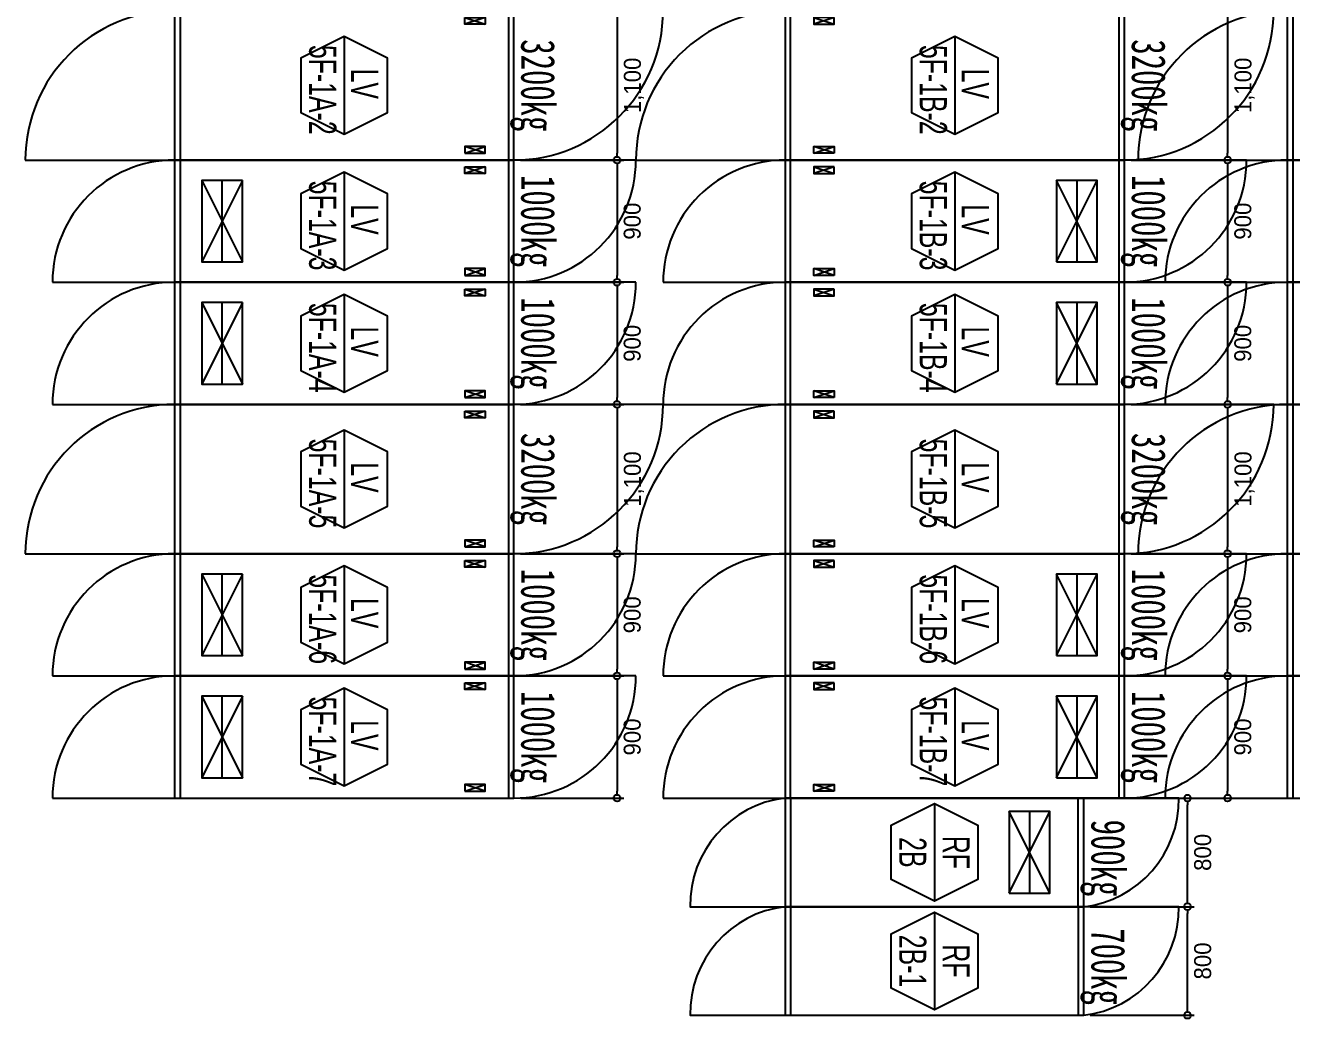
# Model space of a CAD drawing. Header units: millimetres. Extents: x 89978 to 501025, y -351975 to 837171.
# Drawn here: x 135254 to 144586, y 485480 to 492798 of the extents above; entities that cross this region are included whole.
import ezdxf
from ezdxf.enums import TextEntityAlignment as Align

# ---------------------------------------------------------------- set-up
doc = ezdxf.new("R2010")
doc.units = ezdxf.units.MM
doc.header["$LTSCALE"] = 150
doc.layers.get('Defpoints').update_dxf_attribs({"color": 150})
for name, color, linetype in [('------00 Switch Gear', 3, 'Continuous'), ('------00 Switch Gear_Number', 1, 'Continuous'), ('-----36 Dimension', 1, 'Continuous'), ('20251030_전기하중검토', 241, 'Continuous')]:
    doc.layers.add(name, color=color, linetype=linetype)
doc.layers.add('NOPLOT', color=191, linetype='Continuous', plot=False)
doc.styles.add('dd', font='')
doc.styles.add('ELEC', font='')
doc.styles.add('Gtx', font='')
doc.styles.get('dd').set_extended_font_data('DotumChe')
doc.styles.get('ELEC').set_extended_font_data('Dotum')
doc.styles.get('Gtx').set_extended_font_data('Dotum')
doc.dimstyles.new('ELEC', dxfattribs={"dimscale": 100, "dimtxt": 2, "dimasz": 1, "dimexe": 2, "dimexo": 1, "dimgap": 1, "dimtad": 1, "dimdec": 0, "dimrnd": 0.25, "dimzin": 9, "dimdsep": 32, "dimlunit": 6, "dimtxsty": 'ELEC', "dimblk": 'Z_DOT', "dimcen": 3, "dimclrd": 7, "dimclre": 7, "dimclrt": 3, "dimadec": 0, "dimazin": 0, "dimtfac": 1, "dimtdec": 0, "dimtix": 1, "dimtmove": 2, "dimatfit": 1, "dimfxl": 1, "dimarcsym": 0})

# ---------------------------------------------------------------- blocks, each defined once
blk = doc.blocks.new('1100X2500')
at = {"layer": '------00 Switch Gear'}
for p, q in [((-2460, 1100), (-2460, 0)), ((-210, 1050), (-360, 1000)), ((-360, 1050), (-210, 1000)), ((1100, 1100), (-42, 1100)), ((-40, 1100), (-40, 0)), ((-210, 50), (-360, 100)), ((-360, 50), (-210, 100)), ((-3600, 0), (-2458, 0))]:
    blk.add_line(p, q, dxfattribs=at)
at = {"layer": '------00 Switch Gear', "elevation": 0}
for points in [[(-2500, 1100), (-2500, 0), (0, 0), (0, 1100)], [(-360, 1050), (-210, 1050), (-210, 1000), (-360, 1000)], [(-360, 50), (-210, 50), (-210, 100), (-360, 100)]]:
    blk.add_lwpolyline(points, close=True, dxfattribs=at)
at = {"layer": '------00 Switch Gear'}
for centre, start, end in [((-2500, 0), 90, 180), ((0, 1100), 270, 0)]:
    blk.add_arc(centre, 1100, start, end, dxfattribs=at)
blk = doc.blocks.new('900X2500')
at = {"layer": '------00 Switch Gear'}
for p, q in [((-2460, 900), (-2460, 0)), ((-210, 850), (-360, 800)), ((-360, 850), (-210, 800)), ((900, 900), (-42, 900)), ((-40, 900), (-40, 0)), ((-210, 50), (-360, 100)), ((-360, 50), (-210, 100)), ((-3400, 0), (-2458, 0))]:
    blk.add_line(p, q, dxfattribs=at)
at = {"layer": '------00 Switch Gear', "elevation": 0}
for points in [[(-2500, 900), (-2500, 0), (0, 0), (0, 900)], [(-360, 850), (-210, 850), (-210, 800), (-360, 800)], [(-360, 50), (-210, 50), (-210, 100), (-360, 100)]]:
    blk.add_lwpolyline(points, close=True, dxfattribs=at)
at = {"layer": '------00 Switch Gear'}
for centre, start, end in [((-2500, 0), 90, 180), ((0, 900), 270, 0)]:
    blk.add_arc(centre, 900, start, end, dxfattribs=at)
blk = doc.blocks.new('_DOTBLANK')
at = {"color": 0, "linetype": 'ByBlock'}
blk.add_line((-0.5, 0), (-1, 0), dxfattribs=at)
blk.add_circle((0, 0), 0.5, dxfattribs=at)
blk = doc.blocks.new('*D953')
at = {"layer": '-----36 Dimension', "color": 0, "lineweight": -2, "transparency": 16777216}
for p, q in [((143104.3, 487105, 0), (143868.1, 487105, 0)), ((143818.1, 486355, 0), (143818.1, 487055, 0)), ((143101.7, 486305, 0), (143868.1, 486305, 0))]:
    blk.add_line(p, q, dxfattribs=at)
at = {"layer": 'Defpoints', "color": 0, "transparency": 16777216}
for p in [(143054.3, 487105, 0), (143818.1, 487105, 0), (143051.7, 486305, 0)]:
    blk.add_point(p, dxfattribs=at)
at = {"layer": '-----36 Dimension', "color": 0, "lineweight": -2, "transparency": 16777216, "xscale": 50, "yscale": 50, "zscale": 50}
for p, rotation in [((143818.1, 487105, 0), 90), ((143818.1, 486305, 0), 270)]:
    blk.add_blockref('_DOTBLANK', p, dxfattribs=dict(at, rotation=rotation))
at = {"layer": '-----36 Dimension', "color": 0, "transparency": 16777216, "insert": (143930.7, 486705, 0), "char_height": 125, "attachment_point": 5, "rotation": 90, "style": 'Gtx'}
blk.add_mtext('800', dxfattribs=at)
blk = doc.blocks.new('Z_DOT')
for p, q in [((0, -2), (0, 2)), ((-2, 0), (2, 0))]:
    blk.add_line(p, q)
for radius in [2.5, 1.25]:
    blk.add_circle((0, 0), radius)
blk = doc.blocks.new('*D954')
at = {"layer": '-----36 Dimension', "color": 0, "lineweight": -2, "transparency": 16777216}
for p, q in [((143104.3, 486305, 0), (143868.1, 486305, 0)), ((143818.1, 485555, 0), (143818.1, 486255, 0)), ((143101.7, 485505, 0), (143868.1, 485505, 0))]:
    blk.add_line(p, q, dxfattribs=at)
at = {"layer": 'Defpoints', "color": 0, "transparency": 16777216}
for p in [(143054.3, 486305, 0), (143818.1, 486305, 0), (143051.7, 485505, 0)]:
    blk.add_point(p, dxfattribs=at)
at = {"layer": '-----36 Dimension', "color": 0, "lineweight": -2, "transparency": 16777216, "xscale": 50, "yscale": 50, "zscale": 50}
for p, rotation in [((143818.1, 486305, 0), 90), ((143818.1, 485505, 0), 270)]:
    blk.add_blockref('_DOTBLANK', p, dxfattribs=dict(at, rotation=rotation))
at = {"layer": '-----36 Dimension', "color": 0, "transparency": 16777216, "insert": (143930.7, 485905, 0), "char_height": 125, "attachment_point": 5, "rotation": 90, "style": 'Gtx'}
blk.add_mtext('800', dxfattribs=at)
blk = doc.blocks.new('*D1162')
at = {"layer": '-----36 Dimension', "color": 0, "lineweight": -2, "transparency": 16777216}
for p, q in [((138903.6, 492905), (139664.1, 492905)), ((139614.1, 492855), (139614.1, 491855)), ((138903.6, 491805), (139664.1, 491805))]:
    blk.add_line(p, q, dxfattribs=at)
at = {"layer": 'Defpoints', "color": 0, "transparency": 16777216}
for p in [(138853.6, 492905), (138853.6, 491805), (139614.1, 491805)]:
    blk.add_point(p, dxfattribs=at)
at = {"layer": '-----36 Dimension', "color": 0, "lineweight": -2, "transparency": 16777216, "xscale": 50, "yscale": 50, "zscale": 50}
for p, rotation in [((139614.1, 492905), 90), ((139614.1, 491805), 270)]:
    blk.add_blockref('_DOTBLANK', p, dxfattribs=dict(at, rotation=rotation))
at = {"layer": '-----36 Dimension', "color": 0, "transparency": 16777216, "insert": (139738.8, 492355), "char_height": 125, "attachment_point": 5, "rotation": 90, "style": 'Gtx'}
blk.add_mtext('1,100', dxfattribs=at)
blk = doc.blocks.new('*D1163')
at = {"layer": '-----36 Dimension', "color": 0, "lineweight": -2, "transparency": 16777216}
for p, q in [((138903.6, 491805), (139664.1, 491805)), ((139614.1, 491755), (139614.1, 490955)), ((138903.6, 490905), (139664.1, 490905))]:
    blk.add_line(p, q, dxfattribs=at)
at = {"layer": 'Defpoints', "color": 0, "transparency": 16777216}
for p in [(138853.6, 491805), (138853.6, 490905), (139614.1, 490905)]:
    blk.add_point(p, dxfattribs=at)
at = {"layer": '-----36 Dimension', "color": 0, "lineweight": -2, "transparency": 16777216, "xscale": 50, "yscale": 50, "zscale": 50}
for p, rotation in [((139614.1, 491805), 90), ((139614.1, 490905), 270)]:
    blk.add_blockref('_DOTBLANK', p, dxfattribs=dict(at, rotation=rotation))
at = {"layer": '-----36 Dimension', "color": 0, "transparency": 16777216, "insert": (139726.7, 491355), "char_height": 125, "attachment_point": 5, "rotation": 90, "style": 'Gtx'}
blk.add_mtext('900', dxfattribs=at)
blk = doc.blocks.new('*D1164')
at = {"layer": '-----36 Dimension', "color": 0, "lineweight": -2, "transparency": 16777216}
for p, q in [((138903.6, 490905), (139664.1, 490905)), ((139614.1, 490855), (139614.1, 490055)), ((138904, 490005), (139664.1, 490005))]:
    blk.add_line(p, q, dxfattribs=at)
at = {"layer": 'Defpoints', "color": 0, "transparency": 16777216}
for p in [(138853.6, 490905), (138854, 490005), (139614.1, 490005)]:
    blk.add_point(p, dxfattribs=at)
at = {"layer": '-----36 Dimension', "color": 0, "lineweight": -2, "transparency": 16777216, "xscale": 50, "yscale": 50, "zscale": 50}
for p, rotation in [((139614.1, 490905), 90), ((139614.1, 490005), 270)]:
    blk.add_blockref('_DOTBLANK', p, dxfattribs=dict(at, rotation=rotation))
at = {"layer": '-----36 Dimension', "color": 0, "transparency": 16777216, "insert": (139726.7, 490455), "char_height": 125, "attachment_point": 5, "rotation": 90, "style": 'Gtx'}
blk.add_mtext('900', dxfattribs=at)
blk = doc.blocks.new('*D1165')
at = {"layer": '-----36 Dimension', "color": 0, "lineweight": -2, "transparency": 16777216}
for p, q in [((138904, 490005), (139664.1, 490005)), ((139614.1, 489955), (139614.1, 488955)), ((138904, 488905), (139664.1, 488905))]:
    blk.add_line(p, q, dxfattribs=at)
at = {"layer": 'Defpoints', "color": 0, "transparency": 16777216}
for p in [(138854, 490005), (138854, 488905), (139614.1, 488905)]:
    blk.add_point(p, dxfattribs=at)
at = {"layer": '-----36 Dimension', "color": 0, "lineweight": -2, "transparency": 16777216, "xscale": 50, "yscale": 50, "zscale": 50}
for p, rotation in [((139614.1, 490005), 90), ((139614.1, 488905), 270)]:
    blk.add_blockref('_DOTBLANK', p, dxfattribs=dict(at, rotation=rotation))
at = {"layer": '-----36 Dimension', "color": 0, "transparency": 16777216, "insert": (139738.8, 489455), "char_height": 125, "attachment_point": 5, "rotation": 90, "style": 'Gtx'}
blk.add_mtext('1,100', dxfattribs=at)
blk = doc.blocks.new('*D1166')
at = {"layer": '-----36 Dimension', "color": 0, "lineweight": -2, "transparency": 16777216}
for p, q in [((138904, 488905), (139664.1, 488905)), ((139614.1, 488855), (139614.1, 488055)), ((138903.9, 488005), (139664.1, 488005))]:
    blk.add_line(p, q, dxfattribs=at)
at = {"layer": 'Defpoints', "color": 0, "transparency": 16777216}
for p in [(138854, 488905), (138853.9, 488005), (139614.1, 488005)]:
    blk.add_point(p, dxfattribs=at)
at = {"layer": '-----36 Dimension', "color": 0, "lineweight": -2, "transparency": 16777216, "xscale": 50, "yscale": 50, "zscale": 50}
for p, rotation in [((139614.1, 488905), 90), ((139614.1, 488005), 270)]:
    blk.add_blockref('_DOTBLANK', p, dxfattribs=dict(at, rotation=rotation))
at = {"layer": '-----36 Dimension', "color": 0, "transparency": 16777216, "insert": (139726.7, 488455), "char_height": 125, "attachment_point": 5, "rotation": 90, "style": 'Gtx'}
blk.add_mtext('900', dxfattribs=at)
blk = doc.blocks.new('*D1167')
at = {"layer": '-----36 Dimension', "color": 0, "lineweight": -2, "transparency": 16777216}
for p, q in [((138903.9, 488005), (139664.1, 488005)), ((139614.1, 487955), (139614.1, 487155)), ((138904.6, 487105), (139664.1, 487105))]:
    blk.add_line(p, q, dxfattribs=at)
at = {"layer": 'Defpoints', "color": 0, "transparency": 16777216}
for p in [(138853.9, 488005), (138854.6, 487105), (139614.1, 487105)]:
    blk.add_point(p, dxfattribs=at)
at = {"layer": '-----36 Dimension', "color": 0, "lineweight": -2, "transparency": 16777216, "xscale": 50, "yscale": 50, "zscale": 50}
for p, rotation in [((139614.1, 488005), 90), ((139614.1, 487105), 270)]:
    blk.add_blockref('_DOTBLANK', p, dxfattribs=dict(at, rotation=rotation))
at = {"layer": '-----36 Dimension', "color": 0, "transparency": 16777216, "insert": (139726.7, 487555), "char_height": 125, "attachment_point": 5, "rotation": 90, "style": 'Gtx'}
blk.add_mtext('900', dxfattribs=at)
blk = doc.blocks.new('*D1173')
at = {"layer": '-----36 Dimension', "color": 0, "lineweight": -2, "transparency": 16777216}
for p, q in [((143403.6, 492905), (144164.1, 492905)), ((144114.1, 492855), (144114.1, 491855)), ((143403.6, 491805), (144164.1, 491805))]:
    blk.add_line(p, q, dxfattribs=at)
at = {"layer": 'Defpoints', "color": 0, "transparency": 16777216}
for p in [(143353.6, 492905), (143353.6, 491805), (144114.1, 491805)]:
    blk.add_point(p, dxfattribs=at)
at = {"layer": '-----36 Dimension', "color": 0, "lineweight": -2, "transparency": 16777216, "xscale": 50, "yscale": 50, "zscale": 50}
for p, rotation in [((144114.1, 492905), 90), ((144114.1, 491805), 270)]:
    blk.add_blockref('_DOTBLANK', p, dxfattribs=dict(at, rotation=rotation))
at = {"layer": '-----36 Dimension', "color": 0, "transparency": 16777216, "insert": (144238.8, 492355), "char_height": 125, "attachment_point": 5, "rotation": 90, "style": 'Gtx'}
blk.add_mtext('1,100', dxfattribs=at)
blk = doc.blocks.new('*D1174')
at = {"layer": '-----36 Dimension', "color": 0, "lineweight": -2, "transparency": 16777216}
for p, q in [((143403.6, 491805), (144164.1, 491805)), ((144114.1, 491755), (144114.1, 490955)), ((143403.6, 490905), (144164.1, 490905))]:
    blk.add_line(p, q, dxfattribs=at)
at = {"layer": 'Defpoints', "color": 0, "transparency": 16777216}
for p in [(143353.6, 491805), (143353.6, 490905), (144114.1, 490905)]:
    blk.add_point(p, dxfattribs=at)
at = {"layer": '-----36 Dimension', "color": 0, "lineweight": -2, "transparency": 16777216, "xscale": 50, "yscale": 50, "zscale": 50}
for p, rotation in [((144114.1, 491805), 90), ((144114.1, 490905), 270)]:
    blk.add_blockref('_DOTBLANK', p, dxfattribs=dict(at, rotation=rotation))
at = {"layer": '-----36 Dimension', "color": 0, "transparency": 16777216, "insert": (144226.7, 491355), "char_height": 125, "attachment_point": 5, "rotation": 90, "style": 'Gtx'}
blk.add_mtext('900', dxfattribs=at)
blk = doc.blocks.new('*D1175')
at = {"layer": '-----36 Dimension', "color": 0, "lineweight": -2, "transparency": 16777216}
for p, q in [((143403.6, 490905), (144164.1, 490905)), ((144114.1, 490855), (144114.1, 490055)), ((143404, 490005), (144164.1, 490005))]:
    blk.add_line(p, q, dxfattribs=at)
at = {"layer": 'Defpoints', "color": 0, "transparency": 16777216}
for p in [(143353.6, 490905), (143354, 490005), (144114.1, 490005)]:
    blk.add_point(p, dxfattribs=at)
at = {"layer": '-----36 Dimension', "color": 0, "lineweight": -2, "transparency": 16777216, "xscale": 50, "yscale": 50, "zscale": 50}
for p, rotation in [((144114.1, 490905), 90), ((144114.1, 490005), 270)]:
    blk.add_blockref('_DOTBLANK', p, dxfattribs=dict(at, rotation=rotation))
at = {"layer": '-----36 Dimension', "color": 0, "transparency": 16777216, "insert": (144226.7, 490455), "char_height": 125, "attachment_point": 5, "rotation": 90, "style": 'Gtx'}
blk.add_mtext('900', dxfattribs=at)
blk = doc.blocks.new('*D1176')
at = {"layer": '-----36 Dimension', "color": 0, "lineweight": -2, "transparency": 16777216}
for p, q in [((143404, 490005), (144164.1, 490005)), ((144114.1, 489955), (144114.1, 488955)), ((143404, 488905), (144164.1, 488905))]:
    blk.add_line(p, q, dxfattribs=at)
at = {"layer": 'Defpoints', "color": 0, "transparency": 16777216}
for p in [(143354, 490005), (143354, 488905), (144114.1, 488905)]:
    blk.add_point(p, dxfattribs=at)
at = {"layer": '-----36 Dimension', "color": 0, "lineweight": -2, "transparency": 16777216, "xscale": 50, "yscale": 50, "zscale": 50}
for p, rotation in [((144114.1, 490005), 90), ((144114.1, 488905), 270)]:
    blk.add_blockref('_DOTBLANK', p, dxfattribs=dict(at, rotation=rotation))
at = {"layer": '-----36 Dimension', "color": 0, "transparency": 16777216, "insert": (144238.8, 489455), "char_height": 125, "attachment_point": 5, "rotation": 90, "style": 'Gtx'}
blk.add_mtext('1,100', dxfattribs=at)
blk = doc.blocks.new('*D1177')
at = {"layer": '-----36 Dimension', "color": 0, "lineweight": -2, "transparency": 16777216}
for p, q in [((143404, 488905), (144164.1, 488905)), ((144114.1, 488855), (144114.1, 488055)), ((143403.9, 488005), (144164.1, 488005))]:
    blk.add_line(p, q, dxfattribs=at)
at = {"layer": 'Defpoints', "color": 0, "transparency": 16777216}
for p in [(143354, 488905), (143353.9, 488005), (144114.1, 488005)]:
    blk.add_point(p, dxfattribs=at)
at = {"layer": '-----36 Dimension', "color": 0, "lineweight": -2, "transparency": 16777216, "xscale": 50, "yscale": 50, "zscale": 50}
for p, rotation in [((144114.1, 488905), 90), ((144114.1, 488005), 270)]:
    blk.add_blockref('_DOTBLANK', p, dxfattribs=dict(at, rotation=rotation))
at = {"layer": '-----36 Dimension', "color": 0, "transparency": 16777216, "insert": (144226.7, 488455), "char_height": 125, "attachment_point": 5, "rotation": 90, "style": 'Gtx'}
blk.add_mtext('900', dxfattribs=at)
blk = doc.blocks.new('*D1178')
at = {"layer": '-----36 Dimension', "color": 0, "lineweight": -2, "transparency": 16777216}
for p, q in [((143403.9, 488005), (144164.1, 488005)), ((144114.1, 487955), (144114.1, 487155)), ((143404.6, 487105), (144164.1, 487105))]:
    blk.add_line(p, q, dxfattribs=at)
at = {"layer": 'Defpoints', "color": 0, "transparency": 16777216}
for p in [(143353.9, 488005), (143354.6, 487105), (144114.1, 487105)]:
    blk.add_point(p, dxfattribs=at)
at = {"layer": '-----36 Dimension', "color": 0, "lineweight": -2, "transparency": 16777216, "xscale": 50, "yscale": 50, "zscale": 50}
for p, rotation in [((144114.1, 488005), 90), ((144114.1, 487105), 270)]:
    blk.add_blockref('_DOTBLANK', p, dxfattribs=dict(at, rotation=rotation))
at = {"layer": '-----36 Dimension', "color": 0, "transparency": 16777216, "insert": (144226.7, 487555), "char_height": 125, "attachment_point": 5, "rotation": 90, "style": 'Gtx'}
blk.add_mtext('900', dxfattribs=at)

msp = doc.modelspace()

# ---------------------------------------------------------------- linework, layer by layer
at = {"layer": '------00 Switch Gear'}
for p, q in [((140895.6, 486305), (140895.6, 487105)), ((143013.6, 486305), (143013.6, 487105)), ((140893.6, 486305), (140893.6, 485505)), ((143011.6, 486305), (143011.6, 485505))]:
    msp.add_line(p, q, dxfattribs=at)
for points in [[(140853.6, 487105, 0.385743), (140153.6, 486305), (140853.6, 486305)], [(143053.6, 486305, 0.385743), (143753.6, 487105), (143053.6, 487105)], [(140853.6, 486305, 0.385743), (140153.6, 485505), (140853.6, 485505)], [(143053.6, 485505, 0.385743), (143753.6, 486305), (143053.6, 486305)]]:
    msp.add_lwpolyline(points, format="xyb", dxfattribs=at)
at = {"layer": '------00 Switch Gear', "elevation": 0}
for points in [[(143053.6, 486305), (143053.6, 487105), (140853.6, 487105), (140853.6, 486305)], [(140853.6, 486305), (140853.6, 485505), (143053.6, 485505), (143053.6, 486305)]]:
    msp.add_lwpolyline(points, close=True, dxfattribs=at)
at = {"layer": '------00 Switch Gear_Number', "color": 1}
for points in [[(137603.6, 492715), (137603.6, 491995), (137923.6, 492154.7), (137923.6, 492555.4), (137603.6, 492715), (137283.6, 492555.4), (137283.6, 492154.7), (137603.6, 491995)], [(142103.6, 492715), (142103.6, 491995), (142423.6, 492154.7), (142423.6, 492555.4), (142103.6, 492715), (141783.6, 492555.4), (141783.6, 492154.7), (142103.6, 491995)], [(137603.6, 491715), (137603.6, 490995), (137923.6, 491154.7), (137923.6, 491555.4), (137603.6, 491715), (137283.6, 491555.4), (137283.6, 491154.7), (137603.6, 490995)], [(142103.6, 491715), (142103.6, 490995), (142423.6, 491154.7), (142423.6, 491555.4), (142103.6, 491715), (141783.6, 491555.4), (141783.6, 491154.7), (142103.6, 490995)], [(137603.6, 490815), (137603.6, 490095), (137923.6, 490254.7), (137923.6, 490655.4), (137603.6, 490815), (137283.6, 490655.4), (137283.6, 490254.7), (137603.6, 490095)], [(142103.6, 490815), (142103.6, 490095), (142423.6, 490254.7), (142423.6, 490655.4), (142103.6, 490815), (141783.6, 490655.4), (141783.6, 490254.7), (142103.6, 490095)], [(137603.6, 489815), (137603.6, 489095), (137923.6, 489254.7), (137923.6, 489655.4), (137603.6, 489815), (137283.6, 489655.4), (137283.6, 489254.7), (137603.6, 489095)], [(142103.6, 489815), (142103.6, 489095), (142423.6, 489254.7), (142423.6, 489655.4), (142103.6, 489815), (141783.6, 489655.4), (141783.6, 489254.7), (142103.6, 489095)], [(137603.6, 488815), (137603.6, 488095), (137923.6, 488254.7), (137923.6, 488655.4), (137603.6, 488815), (137283.6, 488655.4), (137283.6, 488254.7), (137603.6, 488095)], [(142103.6, 488815), (142103.6, 488095), (142423.6, 488254.7), (142423.6, 488655.4), (142103.6, 488815), (141783.6, 488655.4), (141783.6, 488254.7), (142103.6, 488095)], [(137603.6, 487915), (137603.6, 487195), (137923.6, 487354.7), (137923.6, 487755.4), (137603.6, 487915), (137283.6, 487755.4), (137283.6, 487354.7), (137603.6, 487195)], [(142103.6, 487915), (142103.6, 487195), (142423.6, 487354.7), (142423.6, 487755.4), (142103.6, 487915), (141783.6, 487755.4), (141783.6, 487354.7), (142103.6, 487195)]]:
    msp.add_lwpolyline(points, dxfattribs=at)
at = {"layer": '------00 Switch Gear_Number', "color": 1, "elevation": 0}
for points in [[(141953.6, 487065), (141953.6, 486345), (141633.6, 486504.7), (141633.6, 486905.4), (141953.6, 487065), (142273.6, 486905.4), (142273.6, 486504.7), (141953.6, 486345)], [(141953.6, 486265), (141953.6, 485545), (141633.6, 485704.7), (141633.6, 486105.4), (141953.6, 486265), (142273.6, 486105.4), (142273.6, 485704.7), (141953.6, 485545)]]:
    msp.add_lwpolyline(points, dxfattribs=at)
at = {"layer": 'NOPLOT'}
for p, q in [((136853.6, 491655), (136553.6, 491055)), ((136553.6, 491655), (136853.6, 491055)), ((136703.6, 491055), (136703.6, 491655)), ((142853.6, 491055), (143153.6, 491655)), ((143153.6, 491055), (142853.6, 491655)), ((143003.6, 491655), (143003.6, 491055)), ((136853.6, 490755), (136553.6, 490155)), ((136553.6, 490755), (136853.6, 490155)), ((136703.6, 490155), (136703.6, 490755)), ((142853.6, 490155), (143153.6, 490755)), ((143153.6, 490155), (142853.6, 490755)), ((143003.6, 490755), (143003.6, 490155)), ((136853.6, 488755), (136553.6, 488155)), ((136553.6, 488755), (136853.6, 488155)), ((136703.6, 488155), (136703.6, 488755)), ((142853.6, 488155), (143153.6, 488755)), ((143153.6, 488155), (142853.6, 488755)), ((143003.6, 488755), (143003.6, 488155)), ((136853.6, 487855), (136553.6, 487255)), ((136553.6, 487855), (136853.6, 487255)), ((136703.6, 487255), (136703.6, 487855)), ((142853.6, 487255), (143153.6, 487855)), ((143153.6, 487255), (142853.6, 487855)), ((143003.6, 487855), (143003.6, 487255)), ((142503.6, 486405), (142803.6, 487005)), ((142803.6, 486405), (142503.6, 487005)), ((142653.6, 487005), (142653.6, 486405))]:
    msp.add_line(p, q, dxfattribs=at)
at = {"layer": 'NOPLOT', "elevation": 0}
for points in [[(136853.6, 491655), (136553.6, 491655), (136553.6, 491055), (136853.6, 491055)], [(142853.6, 491055), (143153.6, 491055), (143153.6, 491655), (142853.6, 491655)]]:
    msp.add_lwpolyline(points, close=True, dxfattribs=at)
at = {"layer": 'NOPLOT'}
for points in [[(136853.6, 490755), (136553.6, 490755), (136553.6, 490155), (136853.6, 490155)], [(142853.6, 490155), (143153.6, 490155), (143153.6, 490755), (142853.6, 490755)], [(136853.6, 488755), (136553.6, 488755), (136553.6, 488155), (136853.6, 488155)], [(142853.6, 488155), (143153.6, 488155), (143153.6, 488755), (142853.6, 488755)], [(136853.6, 487855), (136553.6, 487855), (136553.6, 487255), (136853.6, 487255)], [(142853.6, 487255), (143153.6, 487255), (143153.6, 487855), (142853.6, 487855)], [(142503.6, 486405), (142803.6, 486405), (142803.6, 487005), (142503.6, 487005)]]:
    msp.add_lwpolyline(points, close=True, dxfattribs=at)

# ---------------------------------------------------------------- block references
at = {"layer": '------00 Switch Gear'}
for name, p in [('1100X2500', (138853.6, 491805)), ('1100X2500', (147053.6, 491805)), ('900X2500', (138853.6, 490905)), ('900X2500', (147053.6, 490905)), ('900X2500', (138853.6, 490005)), ('900X2500', (147053.6, 490005)), ('1100X2500', (138853.6, 488905)), ('1100X2500', (147053.6, 488905)), ('900X2500', (138853.6, 488005)), ('900X2500', (147053.6, 488005)), ('900X2500', (138853.6, 487105)), ('900X2500', (147053.6, 487105))]:
    msp.add_blockref(name, p, dxfattribs=at)
at = {"layer": '------00 Switch Gear', "rotation": 180}
for name, p in [('1100X2500', (140853.6, 492905)), ('900X2500', (140853.6, 491805)), ('900X2500', (140853.6, 490905)), ('1100X2500', (140853.6, 490005)), ('900X2500', (140853.6, 488905)), ('900X2500', (140853.6, 488005))]:
    msp.add_blockref(name, p, dxfattribs=at)

# ---------------------------------------------------------------- texts
at = {"layer": '------00 Switch Gear_Number', "color": 0, "style": 'ELEC', "width": 0.7}
for s, p in [('5F-1A-2', (137445.3, 492322.5)), ('5F-1B-2', (141945.3, 492322.5)), ('LV', (137754.8, 492367.2)), ('LV', (142254.8, 492367.2)), ('5F-1A-3', (137445.3, 491322.5)), ('5F-1B-3', (141945.3, 491322.5)), ('LV', (137754.8, 491367.2)), ('LV', (142254.8, 491367.2)), ('5F-1A-4', (137445.3, 490422.5)), ('5F-1B-4', (141945.3, 490422.5)), ('LV', (137754.8, 490467.2)), ('LV', (142254.8, 490467.2)), ('5F-1A-5', (137445.3, 489422.5)), ('5F-1B-5', (141945.3, 489422.5)), ('LV', (137754.8, 489467.2)), ('LV', (142254.8, 489467.2)), ('5F-1A-6', (137445.3, 488422.5)), ('5F-1B-6', (141945.3, 488422.5)), ('LV', (137754.8, 488467.2)), ('LV', (142254.8, 488467.2)), ('5F-1A-7', (137445.3, 487522.5)), ('5F-1B-7', (141945.3, 487522.5)), ('LV', (137754.8, 487567.2)), ('LV', (142254.8, 487567.2))]:
    msp.add_text(s, height=200, rotation=270, dxfattribs=at).set_placement(p, align=Align.MIDDLE_CENTER)
at = {"layer": '------00 Switch Gear_Number', "color": 7, "style": 'ELEC', "width": 0.7}
for s, p in [('2B', (141793.6, 486705)), ('RF', (142113.6, 486705)), ('2B-1', (141793.6, 485905)), ('RF', (142113.6, 485905))]:
    msp.add_text(s, height=200, rotation=270, dxfattribs=at).set_placement(p, align=Align.MIDDLE_CENTER)
at = {"layer": '20251030_전기하중검토', "style": 'dd', "width": 0.7}
for s, p in [('3200kg', (138997.6, 492355.3)), ('3200kg', (143497.6, 492355.3)), ('1000kg', (138997.6, 491355.3)), ('1000kg', (143497.6, 491355.3)), ('1000kg', (138997.6, 490455.3)), ('1000kg', (143497.6, 490455.3)), ('3200kg', (138997.6, 489455.3)), ('3200kg', (143497.6, 489455.3)), ('1000kg', (138997.6, 488455.3)), ('1000kg', (143497.6, 488455.3)), ('1000kg', (138997.6, 487555.3)), ('1000kg', (143497.6, 487555.3)), ('900kg', (143199.7, 486663.5)), ('700kg', (143199.7, 485863.5))]:
    msp.add_text(s, height=250, rotation=270, dxfattribs=at).set_placement(p, align=Align.MIDDLE)

# ---------------------------------------------------------------- dimensions: what is measured, and where the dimension line sits
at = {"layer": '-----36 Dimension'}
for base, p1, p2, angle, picture, middle in [((139614.1, 491805), (138853.6, 492905), (138853.6, 491805), 90, '*D1162', (139738.8, 492355)), ((144114.1, 491805), (143353.6, 492905), (143353.6, 491805), 90, '*D1173', (144238.8, 492355)), ((139614.1, 490905), (138853.6, 491805), (138853.6, 490905), 90, '*D1163', (139726.7, 491355)), ((144114.1, 490905), (143353.6, 491805), (143353.6, 490905), 90, '*D1174', (144226.7, 491355)), ((139614.1, 490005), (138853.6, 490905), (138854, 490005), 90, '*D1164', (139726.7, 490455)), ((144114.1, 490005), (143353.6, 490905), (143354, 490005), 90, '*D1175', (144226.7, 490455)), ((139614.1, 488905), (138854, 490005), (138854, 488905), 90, '*D1165', (139738.8, 489455)), ((144114.1, 488905), (143354, 490005), (143354, 488905), 90, '*D1176', (144238.8, 489455)), ((139614.1, 488005), (138854, 488905), (138853.9, 488005), 90, '*D1166', (139726.7, 488455)), ((144114.1, 488005), (143354, 488905), (143353.9, 488005), 90, '*D1177', (144226.7, 488455)), ((139614.1, 487105), (138853.9, 488005), (138854.6, 487105), 90, '*D1167', (139726.7, 487555)), ((144114.1, 487105), (143353.9, 488005), (143354.6, 487105), 90, '*D1178', (144226.7, 487555)), ((143818.1, 487105, 0), (143051.7, 486305, 0), (143054.3, 487105, 0), 270, '*D953', (143930.7, 486705, 0)), ((143818.1, 486305, 0), (143051.7, 485505, 0), (143054.3, 486305, 0), 270, '*D954', (143930.7, 485905, 0))]:
    dim = msp.add_linear_dim(base=base, p1=p1, p2=p2, angle=angle, dimstyle='ELEC', override={"dimscale": 50, "dimtxt": 2.5, "dimexe": 1, "dimtad": 2, "dimtxsty": 'Gtx', "dimblk1": 'DOTBLANK', "dimblk2": 'DOTBLANK', "dimsah": 1, "dimclrd": 0, "dimclre": 0, "dimclrt": 0}, dxfattribs=at)
    dim.commit()
    dim.dimension.update_dxf_attribs({"geometry": picture, "text_midpoint": middle})

doc.saveas('drawing.dxf')
